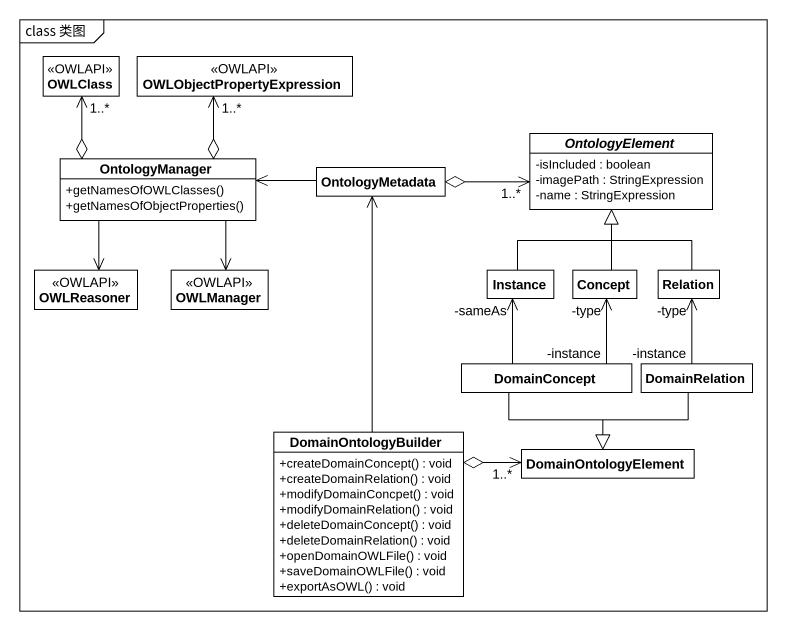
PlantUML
@startuml
mainframe class 类图
hide circle
hide empty members
skinparam classAttributeIconSize 0
class OWLClass <<OWLAPI>>
class OWLObjectPropertyExpression <<OWLAPI>>
abstract class OntologyElement {
  -isIncluded : boolean
  -imagePath : StringExpression
  -name : StringExpression
}
class OntologyManager {
  +getNamesOfOWLClasses()
  +getNamesOfObjectProperties()
}
class OntologyMetadata
class OWLReasoner <<OWLAPI>>
class OWLManager <<OWLAPI>>
class Instance
class Concept
class Relation
class DomainConcept
class DomainRelation
class DomainOntologyBuilder {
  +createDomainConcept() : void
  +createDomainRelation() : void
  +modifyDomainConcpet() : void
  +modifyDomainRelation() : void
  +deleteDomainConcept() : void
  +deleteDomainRelation() : void
  +openDomainOWLFile() : void
  +saveDomainOWLFile() : void
  +exportAsOWL() : void
}
class DomainOntologyElement
OntologyManager o-up-> "1..*" OWLClass
OntologyManager o-up-> "1..*" OWLObjectPropertyExpression
OntologyManager --> OWLReasoner
OntologyManager --> OWLManager
OntologyMetadata o-right-> "1..*" OntologyElement
OntologyMetadata -left-> OntologyManager
Instance -up-|> OntologyElement
Concept -up-|> OntologyElement
Relation -up-|> OntologyElement
DomainConcept -up-> "-sameAs" Instance
DomainConcept "-instance" -up-> "-type" Concept
DomainConcept --|> DomainOntologyElement
DomainRelation "-instance" -up-> "-type" Relation
DomainRelation --|> DomainOntologyElement
DomainOntologyBuilder -up-> OntologyMetadata
DomainOntologyBuilder o-right-> "1..*" DomainOntologyElement
@enduml
